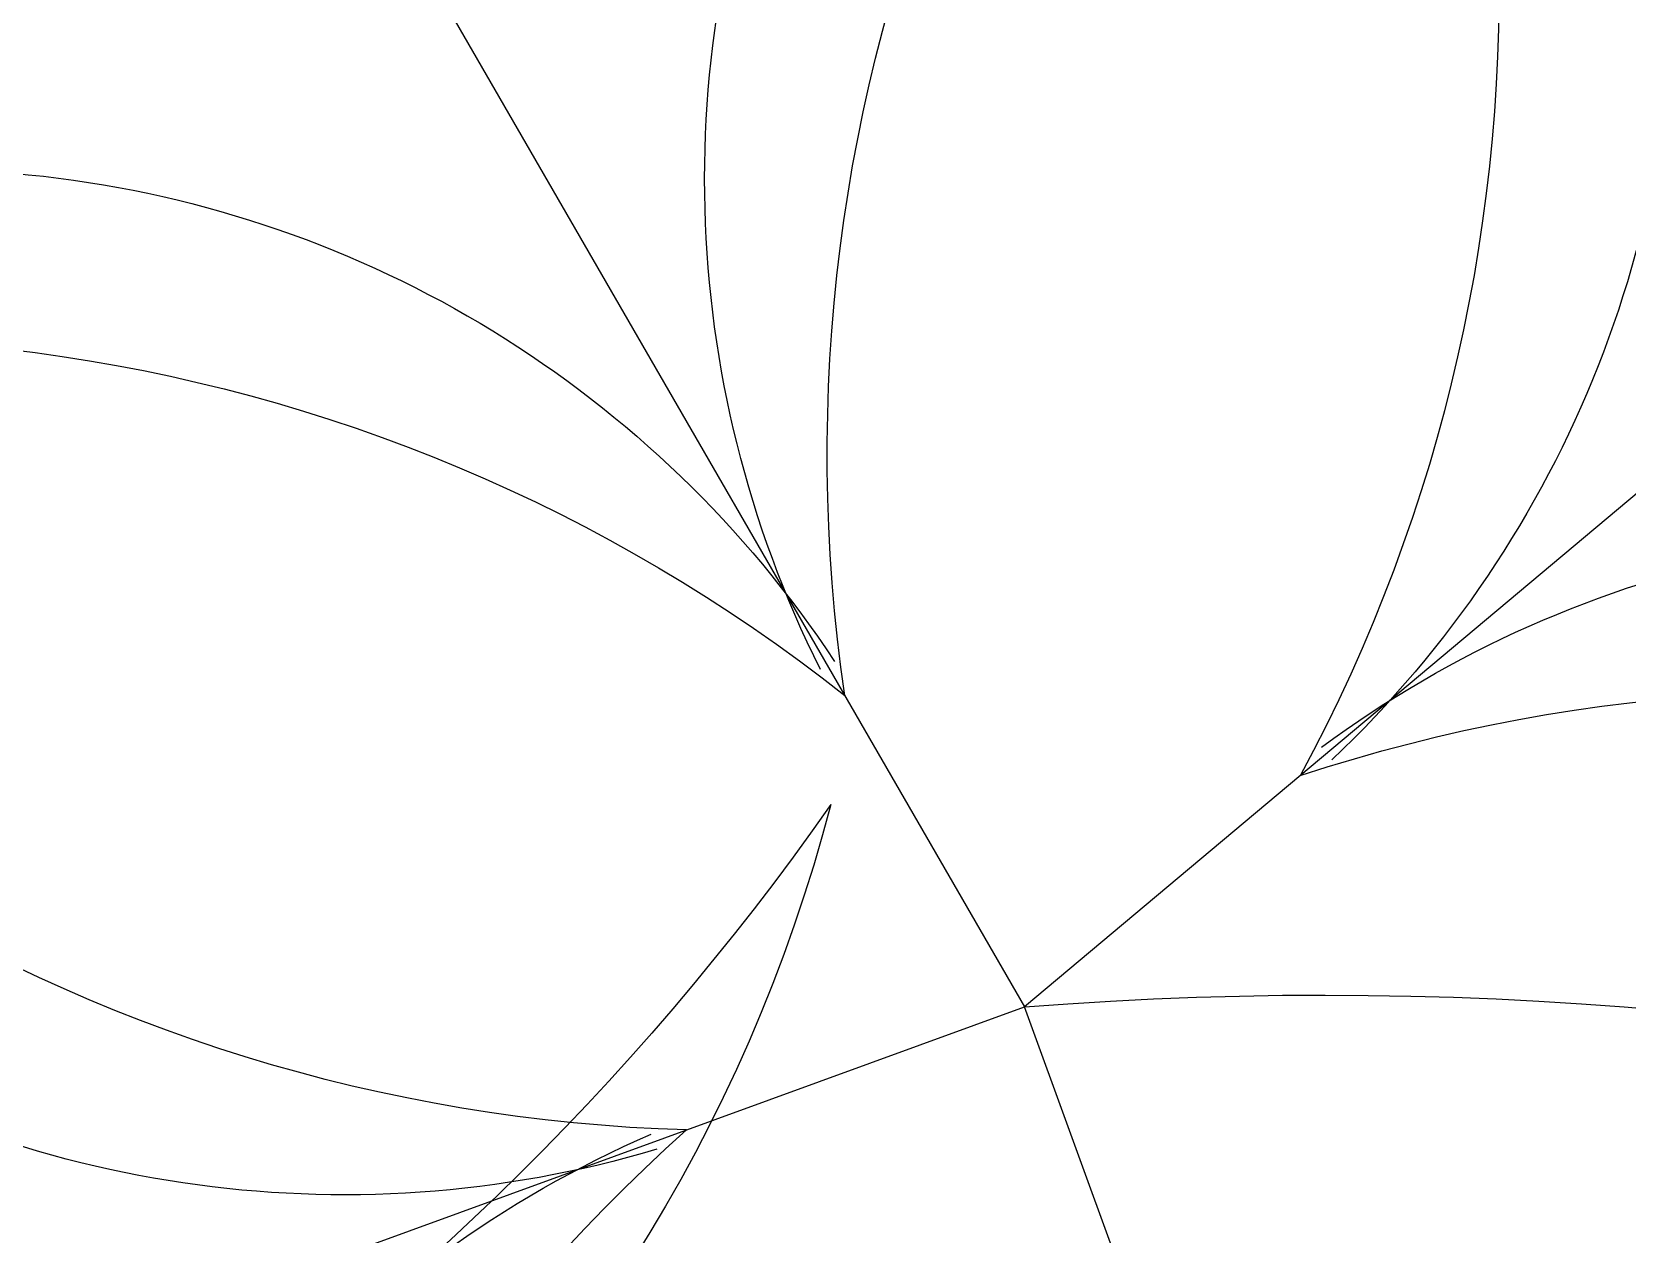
# Model space of a CAD drawing. Header units: millimetres. Extents: x 118878 to 201916, y 10986 to 20993.
# Drawn here: x 181076.08 to 181101.29, y 17052.97 to 17071.97 of the extents above; entities that cross this region are included whole.
import ezdxf

# ---------------------------------------------------------------- set-up
doc = ezdxf.new("R2010")
doc.units = ezdxf.units.MM
doc.header["$LTSCALE"] = 100
doc.layers.add('TREE', color=83, linetype='Continuous')

# ---------------------------------------------------------------- blocks, each defined once
blk = doc.blocks.new('TREE-CICAS')
at = {"layer": 'TREE'}
for p in [(-0.5513, 3.1268), (-3.1268, -0.5513), (0, -3.175), (3.1268, -0.5513)]:
    blk.add_line(p, (0, 0), dxfattribs=at)
for centre, radius, start, end in [((-1.4754, 3.0965), 3.43, 295.4772, 336.6585), ((-0.4627, 0.9139), 0.9894, 176.3654, 276.5741), ((-0.0172, 1.4095), 1.4969, 196.8122, 258.3335), ((0.0172, 1.4095), 1.4969, 281.6665, 343.1878), ((0.4627, 0.9139), 0.9894, 263.4259, 3.6346), ((-0.1222, -1.017), 0.9894, 103.4259, 203.6346), ((0.4659, -1.3304), 1.4969, 121.6665, 183.1878), ((-0.4659, -1.3304), 1.4969, 356.8122, 58.3335), ((0.1222, -1.017), 0.9894, 336.3654, 76.5741), ((-1.3911, 0.2278), 1.4969, 276.8122, 338.3335), ((1.3911, 0.2278), 1.4969, 201.6665, 263.1878), ((-0.9803, -0.297), 0.9894, 256.3654, 356.5741), ((0.9803, -0.297), 0.9894, 183.4259, 283.6346), ((-1.4527, -0.7337), 1.7015, 284.9634, 328.6288), ((-0.918, -1.367), 1.015, 264.6063, 334.7511)]:
    blk.add_arc(centre, radius, start, end, dxfattribs=at)

msp = doc.modelspace()

# ---------------------------------------------------------------- block references
for p, xscale, yscale, zscale, rotation in [((181024.188, 17056.279), -25.00000000000001, 25, 25, 70), ((181091.769, 17056.557), -17.5, 17.5, 17.5, 209.9999999999999)]:
    msp.add_blockref('TREE-CICAS', p, dxfattribs=dict(xscale=xscale, yscale=yscale, zscale=zscale, rotation=rotation))

doc.saveas('drawing.dxf')
